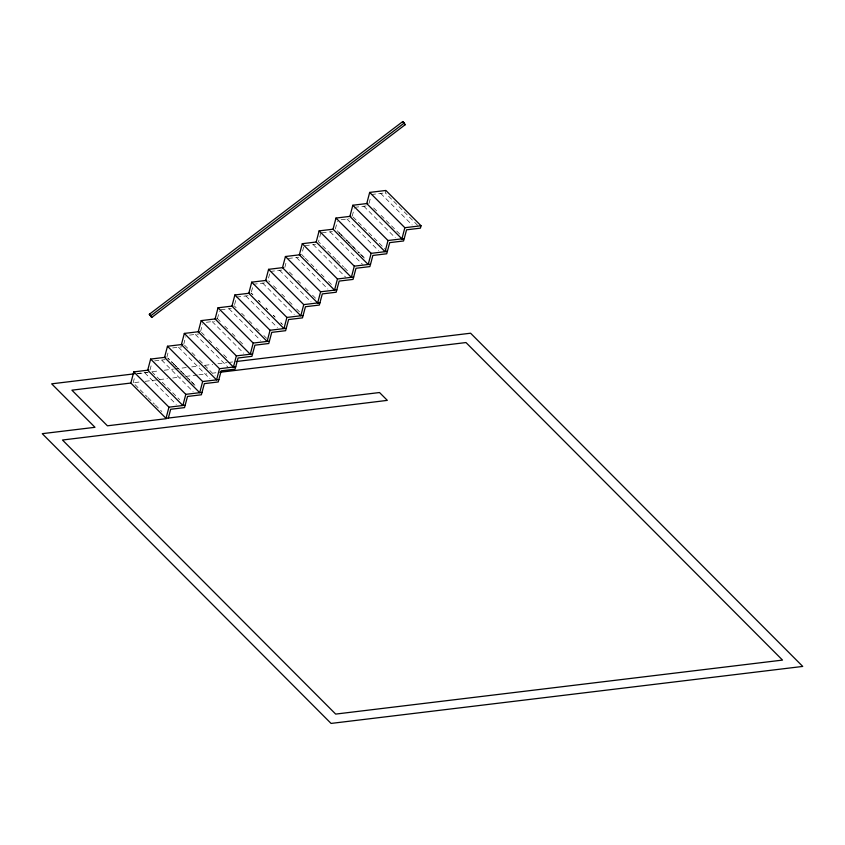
<?xml version="1.0" encoding="UTF-8"?>
<svg xmlns="http://www.w3.org/2000/svg" width="845" height="845" viewBox="0 0 845 845"><rect width="100%" height="100%" fill="white"/><g stroke="black" fill="none" stroke-linecap="round" stroke-linejoin="round"><path stroke-width="0.63" stroke-dasharray="4.22 3.17" d="M133.183 382.764L134.82 376.5M150.03 369.941L151.677 363.677M166.877 357.129L168.525 350.865M183.735 344.306L185.699 336.796M200.582 331.483L202.546 323.973M217.429 318.671L219.404 311.15M234.604 304.601L236.251 298.338M251.461 291.779L253.426 284.269L265.013 282.864M269.618 273.949L267.981 280.213L269.83 282.072M284.828 267.39L286.476 261.126M303.651 247.057L301.676 254.577L304.453 257.355M320.825 232.988L318.533 241.754L336.109 259.394M335.38 228.932L337.345 221.422M352.228 216.119L354.203 208.599M369.075 203.296L370.723 197.033M417.641 225.351L385.246 192.861L385.869 190.463M371.377 194.53L385.246 192.861M354.53 207.352L366.117 205.948M341.169 219.753L349.27 218.77M321.987 232.85L332.412 231.593M305.14 245.663L315.565 244.406M288.293 258.486L298.718 257.229M270.284 271.446L281.871 270.041M236.579 297.081L248.166 295.687M220.894 309.756L231.319 308.499M206.37 322.294L214.472 321.322M189.523 335.116L198.755 333.997M172.676 347.939L181.907 346.82M154.656 360.899L165.06 359.643M136.763 373.543L147.231 372.275M152.47 371.652L159.018 370.86M164.247 370.226L173.415 369.117M174.725 368.959L186.502 367.533M191.741 366.899L199.6 365.948M204.839 365.325L212.686 364.375M217.925 363.741L227.094 362.632M228.393 362.473L233.632 361.84M137.809 373.712L148.213 372.455M134.735 382.574L139.974 381.94M145.213 381.306L158.311 379.732M159.62 379.574L167.468 378.623M172.707 377.99L180.566 377.039M185.805 376.405L197.582 374.979M198.892 374.821L206.75 373.87M213.299 373.078L215.919 372.761M380.683 193.41L412.159 224.971M373.648 207.923L377.409 211.651M381.053 215.359L400.551 234.868M363.836 206.222L395.302 237.794M353.157 217.049L386.471 250.469M346.989 219.045L378.454 250.616M337.229 230.791L340.007 233.579M340.936 234.509L347.411 241.005M348.341 241.934L352.038 245.652M352.967 246.582L359.442 253.077M360.371 254.007L364.998 258.644L358.46 252.137M339.025 232.639L345.499 239.135M346.429 240.064L357.541 251.208M330.141 231.868L362.537 264.358M336.986 260.313L343.514 266.83M344.39 267.738L349.07 272.396M313.284 244.68L345.679 277.181M305.33 258.274L310.009 262.932M310.875 263.841L317.414 270.358M321.058 274.055L324.818 277.783M328.462 281.491L332.222 285.219M296.437 257.503L327.902 289.075M289.402 272.016L293.162 275.745M297.736 280.382L300.566 283.181M305.14 287.807L308.89 291.536M312.544 295.232L316.294 298.961M279.589 270.315L311.055 301.887M273.474 285.768L277.234 289.497M281.808 294.123L284.638 296.922M289.212 301.549L292.043 304.348M296.616 308.985L299.447 311.784M262.742 283.138L294.208 314.71M282.6 324.596L280.751 322.748L282.547 324.586M245.884 295.961L277.361 327.522M234.223 305.837L236.135 307.707M241.628 313.263L244.458 316.062M249.032 320.688L251.863 323.487M256.436 328.124L259.267 330.923M263.841 335.549L266.619 338.327M229.037 308.774L260.503 340.345M217.376 318.649L220.207 321.459M224.781 326.086L227.611 328.885M232.185 333.511L235.016 336.31M239.589 340.936L243.349 344.665M212.19 321.596L243.656 353.168M201.448 332.402L204.279 335.201M208.852 339.827L211.683 342.626M216.257 347.253L220.017 350.981M223.661 354.689L227.421 358.417M195.343 334.419L227.738 366.91M184.601 345.225L188.361 348.953M192.005 352.65L195.765 356.379M199.409 360.076L215.148 375.856M178.485 347.232L209.961 378.803M174.281 364.554L167.806 358.058L172.38 362.685M175.211 365.484L181.686 371.98M182.615 372.909L190.019 380.334M190.949 381.264L195.575 385.911L189.037 379.394M173.299 363.614L179.784 370.11M180.703 371.039L188.108 378.465M161.638 360.054L193.104 391.626M151.825 371.789L179.647 399.653M144.791 372.867L176.256 404.438M135.031 384.623L147.062 396.696M147.991 397.615L154.466 404.121M155.395 405.051L161.87 411.547M252.982 294.884L251.134 293.035L252.93 294.873M260.387 302.32L258.538 300.461L260.334 302.299M267.791 309.745L265.943 307.886L267.738 309.724M275.195 317.171L273.347 315.312L275.143 317.16"/><path stroke-width="1.27" d="M130.817 383.049L71.899 390.168L107.421 425.806L166.37 418.676L130.848 383.049L133.785 371.884L148.731 370.078M150.632 359.072L147.706 370.226L182.869 405.505L185.805 394.351L150.632 359.072L165.578 357.266M167.479 346.249L164.553 357.403L199.726 392.693L202.652 381.528L167.479 346.249L182.425 344.443M184.326 333.426L181.4 344.591L216.573 379.87L219.499 368.716L184.326 333.426L199.283 331.62M133.785 371.884L168.947 407.174L166.021 418.328L379.521 392.534L387.337 400.372L62.477 440.023L335.676 714.088L782.523 660.093L465.986 342.552L219.848 372.296M168.356 418.043L170.648 409.276L184.516 407.607L187.505 396.463L201.363 394.784L204.353 383.641L218.221 381.961L221.2 370.818L235.068 369.149L235.692 366.751L219.499 368.716M216.13 318.808L201.184 320.614L198.248 331.768L233.421 367.047L235.755 366.772L238.047 358.005L251.916 356.326L254.905 345.183L268.763 343.514L271.752 332.37L285.621 330.691L288.599 319.547L302.468 317.868L305.446 306.724L319.315 305.056L322.304 293.912L336.162 292.233L339.151 281.089L353.02 279.41L355.998 268.266L369.867 266.597L370.49 264.2M218.031 307.791L215.105 318.945L250.268 354.235L253.204 343.07L218.031 307.791L232.977 305.985M234.878 294.968L231.952 306.133L267.126 341.412L270.051 330.258L234.878 294.968L249.824 293.162M251.725 282.156L248.8 293.31L283.973 328.599L286.899 317.435L251.725 282.156L266.682 280.35M233.421 367.047L236.346 355.893L201.184 320.614M268.583 269.333L265.647 280.498L300.82 315.776L303.746 304.622L268.583 269.333L283.529 267.527M300.376 254.715L285.43 256.521L282.505 267.675L317.667 302.954L320.001 302.679M302.278 243.698L299.352 254.852L334.525 290.141L337.451 278.977L302.278 243.698L315.977 242.04M319.125 230.875L316.199 242.04L351.372 277.318L354.298 266.164L319.125 230.875L332.835 229.227M335.983 218.063L333.046 229.217L368.219 264.496L371.145 253.342L335.983 218.063L350.928 216.257M317.667 302.954L320.604 291.8L285.43 256.521M352.83 205.24L349.904 216.394L385.066 251.683L388.003 240.519L352.83 205.24L367.776 203.434M369.677 192.417L366.751 203.582L401.924 238.86L404.248 238.586L406.551 229.819L420.419 228.139L421.042 225.752L385.869 190.463L369.677 192.417L404.85 227.706L421.042 225.752M388.003 240.519L404.195 238.565L403.561 240.962L389.703 242.631L386.714 253.775L372.846 255.454L370.554 264.221L354.298 266.164M401.924 238.86L404.85 227.706M149.364 314.255L402.738 121.574L404.206 123.043L405.135 124.754L151.762 317.445L149.364 314.255L151.762 317.445M150.833 315.724L404.206 123.043M371.145 253.342L387.401 251.398M337.451 278.977L353.696 277.033M320.604 291.8L336.849 289.856M303.746 304.622L319.949 302.658M286.899 317.435L303.154 315.491M270.051 330.258L286.297 328.314M253.204 343.07L269.449 341.137M236.346 355.893L252.602 353.949M134.144 373.86L51.661 383.831L94.999 427.306L42.25 433.675L331.071 723.426L802.75 666.43L470.591 333.215L236.251 361.523M202.652 381.528L218.897 379.585M185.805 394.351L202.05 392.407M168.947 407.174L185.203 405.23M405.135 124.754L402.738 121.574"/></g></svg>
